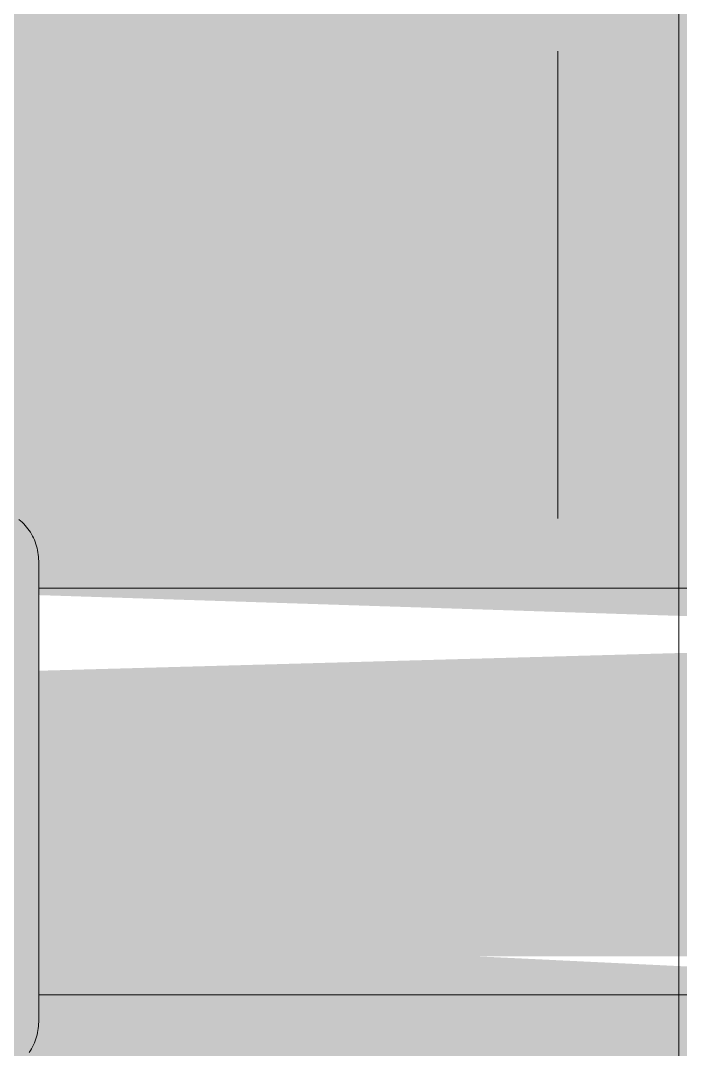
# Model space of a CAD drawing. Header units: metres. Extents: x -1 to 106, y -6 to 62.
# Drawn here: x 40.9759 to 41.0377, y 2.264 to 2.3604 of the extents above; entities that cross this region are included whole.
import ezdxf

# ---------------------------------------------------------------- set-up
doc = ezdxf.new("R2010")
doc.units = ezdxf.units.M
doc.layers.add('A-DETL-GENF', color=7, linetype='Continuous', lineweight=5)
doc.layers.add('P-SANR-FIXT', color=7, linetype='Continuous', lineweight=5)
doc.layers.add('ARQ_1100_BASE_TÉRREO_GARAGEM_dwg', color=7, linetype='Continuous', lineweight=5, true_color=0x767676)

# ---------------------------------------------------------------- blocks, each defined once
blk = doc.blocks.new('USO_ESG_Cuba lavatório retângular - Uso geral-3263039-TÉRREO 1_20')
at = {"layer": 'P-SANR-FIXT'}
blk.add_line((0.186929, -0.145), (-0.18585, -0.145), dxfattribs=at)
at = {"layer": 'P-SANR-FIXT', "color": 8, "true_color": 0x797979}
blk.add_line((-0.157774, -0.145), (0.186929, -0.145), dxfattribs=at)
blk = doc.blocks.new('USO_ESG_Sifão de Uso Geral - Sifão para lavatório-3607478-TÉRREO 1_20')
at = {"layer": 'P-SANR-FIXT', "color": 8, "true_color": 0x797979}
for p, q in [((0.01905, -0.205), (0.01905, -0.055212)), ((-0.01905, -0.103271), (-0.01905, -0.205)), ((-0.01905, -0.205), (-0.018401, -0.205)), ((-0.01905, -0.205), (-0.018401, -0.205)), ((-0.016498, -0.205), (-0.01347, -0.205)), ((-0.01347, -0.205), (-0.004931, -0.205)), ((-0.004931, -0.205), (0, -0.205)), ((0, -0.205), (-0.000863, -0.205)), ((0, -0.205), (0.004931, -0.205)), ((0.004931, -0.205), (0.01347, -0.205)), ((0.010929, -0.205), (0.010175, -0.205)), ((0.011665, -0.205), (0.010929, -0.205)), ((0.01347, -0.205), (0.016498, -0.205)), ((0.016787, -0.205), (0.016231, -0.205)), ((0.017316, -0.205), (0.016787, -0.205)), ((0.018167, -0.205), (0.018618, -0.205)), ((0.018401, -0.205), (0.01905, -0.205)), ((0.018401, -0.205), (0.01905, -0.205)), ((0.018618, -0.205), (0.019041, -0.205)), ((0.0215, -0.205), (0.021561, -0.205)), ((0.021561, -0.205), (0.021588, -0.205)), ((0.023376, -0.205325), (0.023565, -0.2054)), ((-0.025503, -0.206846), (-0.025371, -0.206692))]:
    blk.add_line(p, q, dxfattribs=at)
at = {"layer": 'P-SANR-FIXT', "color": 253, "true_color": 0xb6b6b6}
for p, q in [((-0.018401, -0.205), (-0.016498, -0.205)), ((-0.017818, -0.205), (-0.017316, -0.205)), ((-0.009196, -0.205), (-0.009969, -0.205)), ((-0.000863, -0.205), (-0.001725, -0.205)), ((0.010175, -0.205), (0.009406, -0.205)), ((0.016498, -0.205), (0.018401, -0.205)), ((0.017686, -0.205), (0.018167, -0.205))]:
    blk.add_line(p, q, dxfattribs=at)
at = {"layer": 'P-SANR-FIXT', "color": 254, "true_color": 0xdadada}
for p, q in [((-0.018401, -0.205), (-0.016498, -0.205)), ((-0.008, -0.205), (-0.011314, -0.205)), ((-0.008, -0.205), (-0.011314, -0.205)), ((-0.010175, -0.205), (-0.009406, -0.205)), ((-0.001958, -0.205), (-0.001096, -0.205)), ((0.016498, -0.205), (0.018401, -0.205)), ((0.017176, -0.205), (0.017686, -0.205))]:
    blk.add_line(p, q, dxfattribs=at)
at = {"layer": 'P-SANR-FIXT', "color": 9, "true_color": 0xbcbcbc}
for p, q in [((-0.017316, -0.205), (-0.016787, -0.205)), ((-0.011314, -0.205), (-0.016, -0.205)), ((-0.011314, -0.205), (-0.016, -0.205)), ((0, -0.205), (-0.008, -0.205)), ((0, -0.205), (-0.008, -0.205)), ((0.008, -0.205), (0, -0.205)), ((0.008, -0.205), (0, -0.205)), ((0.016, -0.205), (0.011314, -0.205)), ((0.016, -0.205), (0.011314, -0.205))]:
    blk.add_line(p, q, dxfattribs=at)
at = {"layer": 'P-SANR-FIXT', "color": 7, "true_color": 0xeeeeee}
for p, q in [((-0.016787, -0.205), (-0.016231, -0.205)), ((-0.005358, -0.205), (-0.004517, -0.205))]:
    blk.add_line(p, q, dxfattribs=at)
at = {"layer": 'P-SANR-FIXT', "color": 254, "true_color": 0xdddddd}
for p, q in [((-0.016498, -0.205), (0, -0.205)), ((-0.013755, -0.205), (-0.013079, -0.205)), ((0, -0.205), (0.016498, -0.205))]:
    blk.add_line(p, q, dxfattribs=at)
at = {"layer": 'P-SANR-FIXT', "color": 7, "true_color": 0xececec}
for p, q in [((0.011314, -0.205), (0.008, -0.205)), ((0.011314, -0.205), (0.008, -0.205)), ((0.009196, -0.205), (0.009969, -0.205))]:
    blk.add_line(p, q, dxfattribs=at)
at = {"layer": 'P-SANR-FIXT', "color": 253, "true_color": 0xb6b6b6, "flags": 128}
for points in [[(-0.024289, -0.205778), (-0.024115, -0.205674), (-0.023938, -0.205576), (-0.023756, -0.205486), (-0.023571, -0.205403), (-0.023382, -0.205328)], [(-0.017176, -0.205), (-0.017686, -0.205), (-0.018167, -0.205)], [(0.018291, -0.205), (0.017818, -0.205), (0.017316, -0.205)], [(0.023565, -0.2054), (0.02375, -0.205483), (0.023932, -0.205573), (0.02411, -0.205671), (0.024284, -0.205775), (0.024453, -0.205886)]]:
    blk.add_lwpolyline(points, dxfattribs=at)
at = {"layer": 'P-SANR-FIXT', "color": 8, "true_color": 0x797979, "flags": 128}
for points in [[(-0.023382, -0.205328), (-0.023191, -0.20526), (-0.022997, -0.205199)], [(-0.022997, -0.205199), (-0.022801, -0.205147), (-0.022603, -0.205102), (-0.022404, -0.205066), (-0.022203, -0.205037), (-0.022001, -0.205017), (-0.021799, -0.205004), (-0.021596, -0.205)], [(-0.021589, -0.205), (-0.021572, -0.205), (-0.02152, -0.205), (-0.021434, -0.205), (-0.021313, -0.205), (-0.021159, -0.205), (-0.02097, -0.205), (-0.020748, -0.205), (-0.020493, -0.205), (-0.020205, -0.205), (-0.019885, -0.205), (-0.019533, -0.205), (-0.019149, -0.205), (-0.018735, -0.205), (-0.018291, -0.205), (-0.017818, -0.205)], [(-0.018167, -0.205), (-0.018618, -0.205), (-0.019041, -0.205), (-0.019432, -0.205), (-0.019793, -0.205), (-0.020122, -0.205), (-0.020419, -0.205), (-0.020683, -0.205), (-0.020914, -0.205), (-0.021111, -0.205), (-0.021275, -0.205), (-0.021405, -0.205), (-0.0215, -0.205), (-0.021561, -0.205), (-0.021588, -0.205)], [(-0.009969, -0.205), (-0.010727, -0.205), (-0.011468, -0.205), (-0.01219, -0.205), (-0.012893, -0.205), (-0.013575, -0.205), (-0.014235, -0.205), (-0.014873, -0.205), (-0.015487, -0.205), (-0.016076, -0.205), (-0.016639, -0.205), (-0.017176, -0.205)], [(-0.00344, -0.205), (-0.004289, -0.205), (-0.005132, -0.205), (-0.005966, -0.205), (-0.006791, -0.205), (-0.007605, -0.205), (-0.008407, -0.205), (-0.009196, -0.205)], [(-0.001725, -0.205), (-0.002584, -0.205), (-0.00344, -0.205)], [(0.009406, -0.205), (0.008621, -0.205), (0.007823, -0.205), (0.007012, -0.205), (0.00619, -0.205), (0.005358, -0.205), (0.004517, -0.205), (0.003669, -0.205), (0.002816, -0.205), (0.001958, -0.205), (0.001096, -0.205), (0.000233, -0.205), (0, -0.205)], [(0.016231, -0.205), (0.015648, -0.205), (0.015041, -0.205), (0.01441, -0.205), (0.013755, -0.205), (0.013079, -0.205), (0.012382, -0.205), (0.011665, -0.205)], [(0.021313, -0.205), (0.021159, -0.205), (0.02097, -0.205), (0.020748, -0.205), (0.020493, -0.205), (0.020205, -0.205), (0.019885, -0.205), (0.019533, -0.205), (0.019149, -0.205), (0.018735, -0.205), (0.018291, -0.205)], [(0.019041, -0.205), (0.019432, -0.205), (0.019793, -0.205), (0.020122, -0.205), (0.020419, -0.205), (0.020683, -0.205)], [(0.020683, -0.205), (0.020914, -0.205), (0.021111, -0.205), (0.021275, -0.205), (0.021405, -0.205), (0.0215, -0.205)], [(0.02152, -0.205), (0.021434, -0.205), (0.021313, -0.205)], [(0.021589, -0.205), (0.021572, -0.205), (0.02152, -0.205)], [(0.021589, -0.205), (0.021792, -0.205004), (0.021994, -0.205016)], [(0.021994, -0.205016), (0.022196, -0.205036), (0.022397, -0.205065)], [(0.022397, -0.205065), (0.022597, -0.205101), (0.022795, -0.205145)], [(0.022795, -0.205145), (0.022991, -0.205198), (0.023185, -0.205258), (0.023376, -0.205325)], [(-0.025371, -0.206692), (-0.025233, -0.206543), (-0.025089, -0.206401), (-0.024939, -0.206264), (-0.024784, -0.206133), (-0.024624, -0.206008), (-0.024459, -0.20589), (-0.024289, -0.205778)]]:
    blk.add_lwpolyline(points, dxfattribs=at)
at = {"layer": 'P-SANR-FIXT', "color": 9, "true_color": 0xbcbcbc, "flags": 128}
for points in [[(-0.016231, -0.205), (-0.015648, -0.205), (-0.015041, -0.205), (-0.01441, -0.205), (-0.013755, -0.205)], [(-0.013079, -0.205), (-0.012382, -0.205), (-0.011665, -0.205), (-0.010929, -0.205), (-0.010175, -0.205)], [(-0.009406, -0.205), (-0.008621, -0.205), (-0.007823, -0.205), (-0.007012, -0.205), (-0.00619, -0.205), (-0.005358, -0.205)], [(-0.004517, -0.205), (-0.003669, -0.205), (-0.002816, -0.205), (-0.001958, -0.205)], [(-0.001096, -0.205), (-0.000233, -0.205), (0, -0.205)], [(0, -0.205), (0.000863, -0.205), (0.001725, -0.205), (0.002584, -0.205), (0.00344, -0.205), (0.004289, -0.205), (0.005132, -0.205), (0.005966, -0.205), (0.006791, -0.205), (0.007605, -0.205), (0.008407, -0.205), (0.009196, -0.205)], [(0.009969, -0.205), (0.010727, -0.205), (0.011468, -0.205), (0.01219, -0.205), (0.012893, -0.205), (0.013575, -0.205), (0.014235, -0.205), (0.014873, -0.205), (0.015487, -0.205), (0.016076, -0.205), (0.016639, -0.205), (0.017176, -0.205)]]:
    blk.add_lwpolyline(points, dxfattribs=at)
blk = doc.blocks.new('ARQ_1100_BASE_TÉRREO_GARAGEM_dwg-3696053-TÉRREO 1_20')
at = {"color": 254, "lineweight": 5, "true_color": 0xcecece}
blk.add_line((41.026267, 2.357555), (41.026267, 2.313758), dxfattribs=at)

msp = doc.modelspace()

# ---------------------------------------------------------------- hatches: boundary and pattern name
at = {"layer": 'A-DETL-GENF', "true_color": 0xd5ffff}
h = msp.add_hatch(color=7, dxfattribs=at)
h.paths.add_polyline_path([(41.100457, 2.083351), (41.100457, 2.088181), (41.123792, 2.101653), (41.132232, 2.13315), (41.127402, 2.461283), (41.123792, 2.474756), (41.092092, 2.493058), (40.824989, 2.488132), (40.811876, 2.484618), (40.801818, 2.474026), (40.793574, 2.453607), (40.798404, 2.115126), (40.802421, 2.101246), (40.811876, 2.091791), (40.825482, 2.083351), (41.092092, 2.083351)])
h.paths.add_polyline_path([(40.932614, 2.257325), (40.913637, 2.265043), (40.903763, 2.28306), (40.907244, 2.303297), (40.922415, 2.317145), (40.942813, 2.317145), (40.959009, 2.300387), (40.961443, 2.293475), (40.957984, 2.273163), (40.942822, 2.259419), (40.936761, 2.258176)])
h.paths.add_polyline_path([(41.079941, 2.269775), (40.977614, 2.274706), (40.977614, 2.306577), (41.129902, 2.301646), (41.127402, 2.269775), (41.088713, 2.269775)])
h.paths.add_polyline_path([(42.813224, 58.78279), (42.8359, 58.78762), (42.840578, 59.015483), (42.96793, 59.015483), (42.96793, 59.119892), (42.812858, 59.116252), (42.813224, 58.78329)])
h.paths.add_polyline_path([(43.159355, 58.78279), (43.159644, 58.78769), (43.180804, 58.79918), (43.182448, 58.801464), (43.182446, 59.096394), (43.172854, 59.113008), (43.147165, 59.119892), (43.004732, 59.116618), (43.009464, 59.015483), (43.159644, 59.015483), (43.159355, 58.78329)])
h.paths.add_polyline_path([(43.014238, 58.910297), (43.026118, 58.926052), (43.027664, 58.935089), (43.02364, 58.950109), (43.009464, 58.962422), (42.991447, 58.964315), (42.979028, 58.95836), (42.977061, 58.950362), (43.012644, 58.94846), (43.016331, 58.925977), (43.015088, 58.911622)])
h.paths.add_polyline_path([(42.893788, 59.056254), (42.893788, 59.079121), (42.916655, 59.079121), (42.916655, 59.056254)])
h.paths.add_polyline_path([(43.10145, 59.056261), (43.078583, 59.059563), (43.078583, 59.079128), (43.10145, 59.079128)])
h = msp.add_hatch(color=7, dxfattribs=at)
h.paths.add_polyline_path([(41.100457, 2.272721), (41.127402, 2.277575), (41.127402, 2.303631), (40.977614, 2.29949), (40.977614, 2.272721), (41.087976, 2.272721)])
h.paths.add_polyline_path([(42.996862, 59.015483), (43.001786, 59.015483), (42.997645, 59.056254), (42.986185, 59.056254), (42.991262, 59.079121), (43.001786, 59.079121), (42.996932, 59.116618), (42.970876, 59.116618), (42.976383, 59.015483), (42.995856, 59.015483)])

# ---------------------------------------------------------------- block references
at = {"layer": 'ARQ_1100_BASE_TÉRREO_GARAGEM_dwg', "color": 253, "true_color": 0xaaaaaa}
msp.add_blockref('ARQ_1100_BASE_TÉRREO_GARAGEM_dwg-3696053-TÉRREO 1_20', (0, 0), dxfattribs=at)
at = {"layer": 'P-SANR-FIXT', "rotation": 269.9999999999994}
msp.add_blockref('USO_ESG_Cuba lavatório retângular - Uso geral-3263039-TÉRREO 1_20', (41.182614, 2.288176), dxfattribs=at)
at = {"layer": 'P-SANR-FIXT', "color": 8, "true_color": 0x808080, "rotation": 269.9999999999994}
msp.add_blockref('USO_ESG_Sifão de Uso Geral - Sifão para lavatório-3607478-TÉRREO 1_20', (41.182614, 2.288176), dxfattribs=at)

doc.saveas('drawing.dxf')
